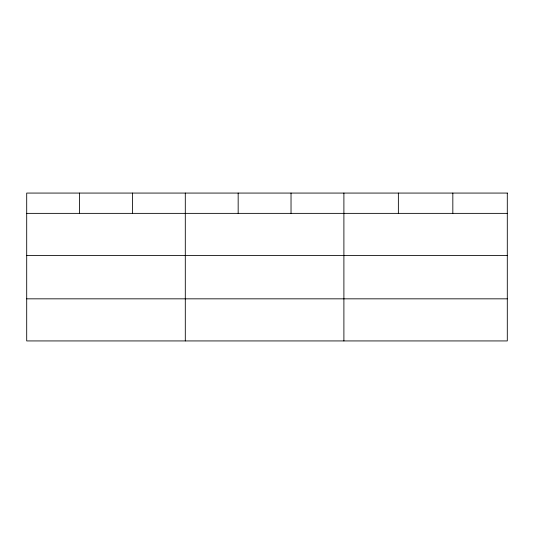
<?xml version="1.0" encoding="UTF-8"?>
<svg xmlns="http://www.w3.org/2000/svg" width="534" height="534" viewBox="0 0 534 534"><rect width="100%" height="100%" fill="white"/><g stroke="black" fill="none" stroke-linecap="round" stroke-linejoin="round"><path stroke-width="0.8" d="M26.7 213.366L507.3 213.366M26.7 255.466L507.3 255.466M26.7 298.833L507.3 298.833M452.832 193.068L452.832 213.366M398.364 193.068L398.364 213.366M343.896 193.068L343.896 340.932M291.03 193.068L291.03 213.366M238.164 193.068L238.164 213.366M185.298 193.068L185.298 340.932M132.432 193.068L132.432 213.366M79.566 193.068L79.566 213.366M507.3 193.068L26.7 193.068L26.7 340.932L507.3 340.932L507.3 193.068"/></g></svg>
